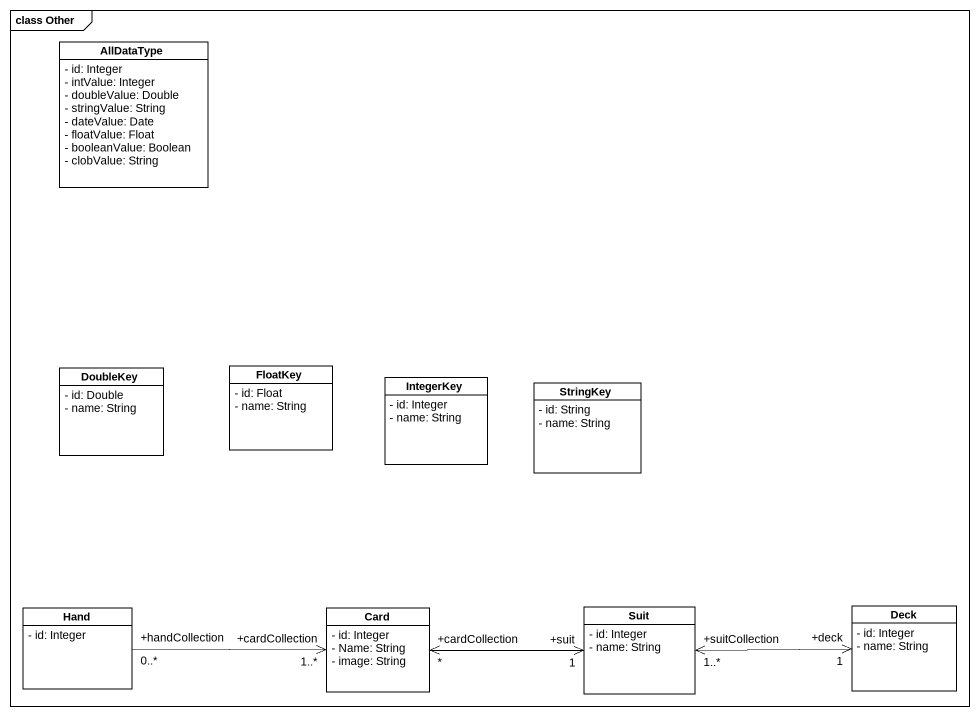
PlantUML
@startuml
mainframe class Other
hide circle
hide empty members
skinparam classAttributeIconSize 0
class AllDataType {
  - id: Integer
  - intValue: Integer
  - doubleValue: Double
  - stringValue: String
  - dateValue: Date
  - floatValue: Float
  - booleanValue: Boolean
  - clobValue: String
}
class DoubleKey {
  - id: Double
  - name: String
}
class FloatKey {
  - id: Float
  - name: String
}
class IntegerKey {
  - id: Integer
  - name: String
}
class StringKey {
  - id: String
  - name: String
}
class Hand {
  - id: Integer
}
class "Card" as Card_ {
  - id: Integer
  - Name: String
  - image: String
}
class Suit {
  - id: Integer
  - name: String
}
class Deck {
  - id: Integer
  - name: String
}
Hand "+handCollection\n0..*" -right-> "+cardCollection\n1..*" Card_
Card_ "+cardCollection\n*" <-right-> "+suit\n1" Suit
Suit "+suitCollection\n1..*" <-right-> "+deck\n1" Deck
@enduml
